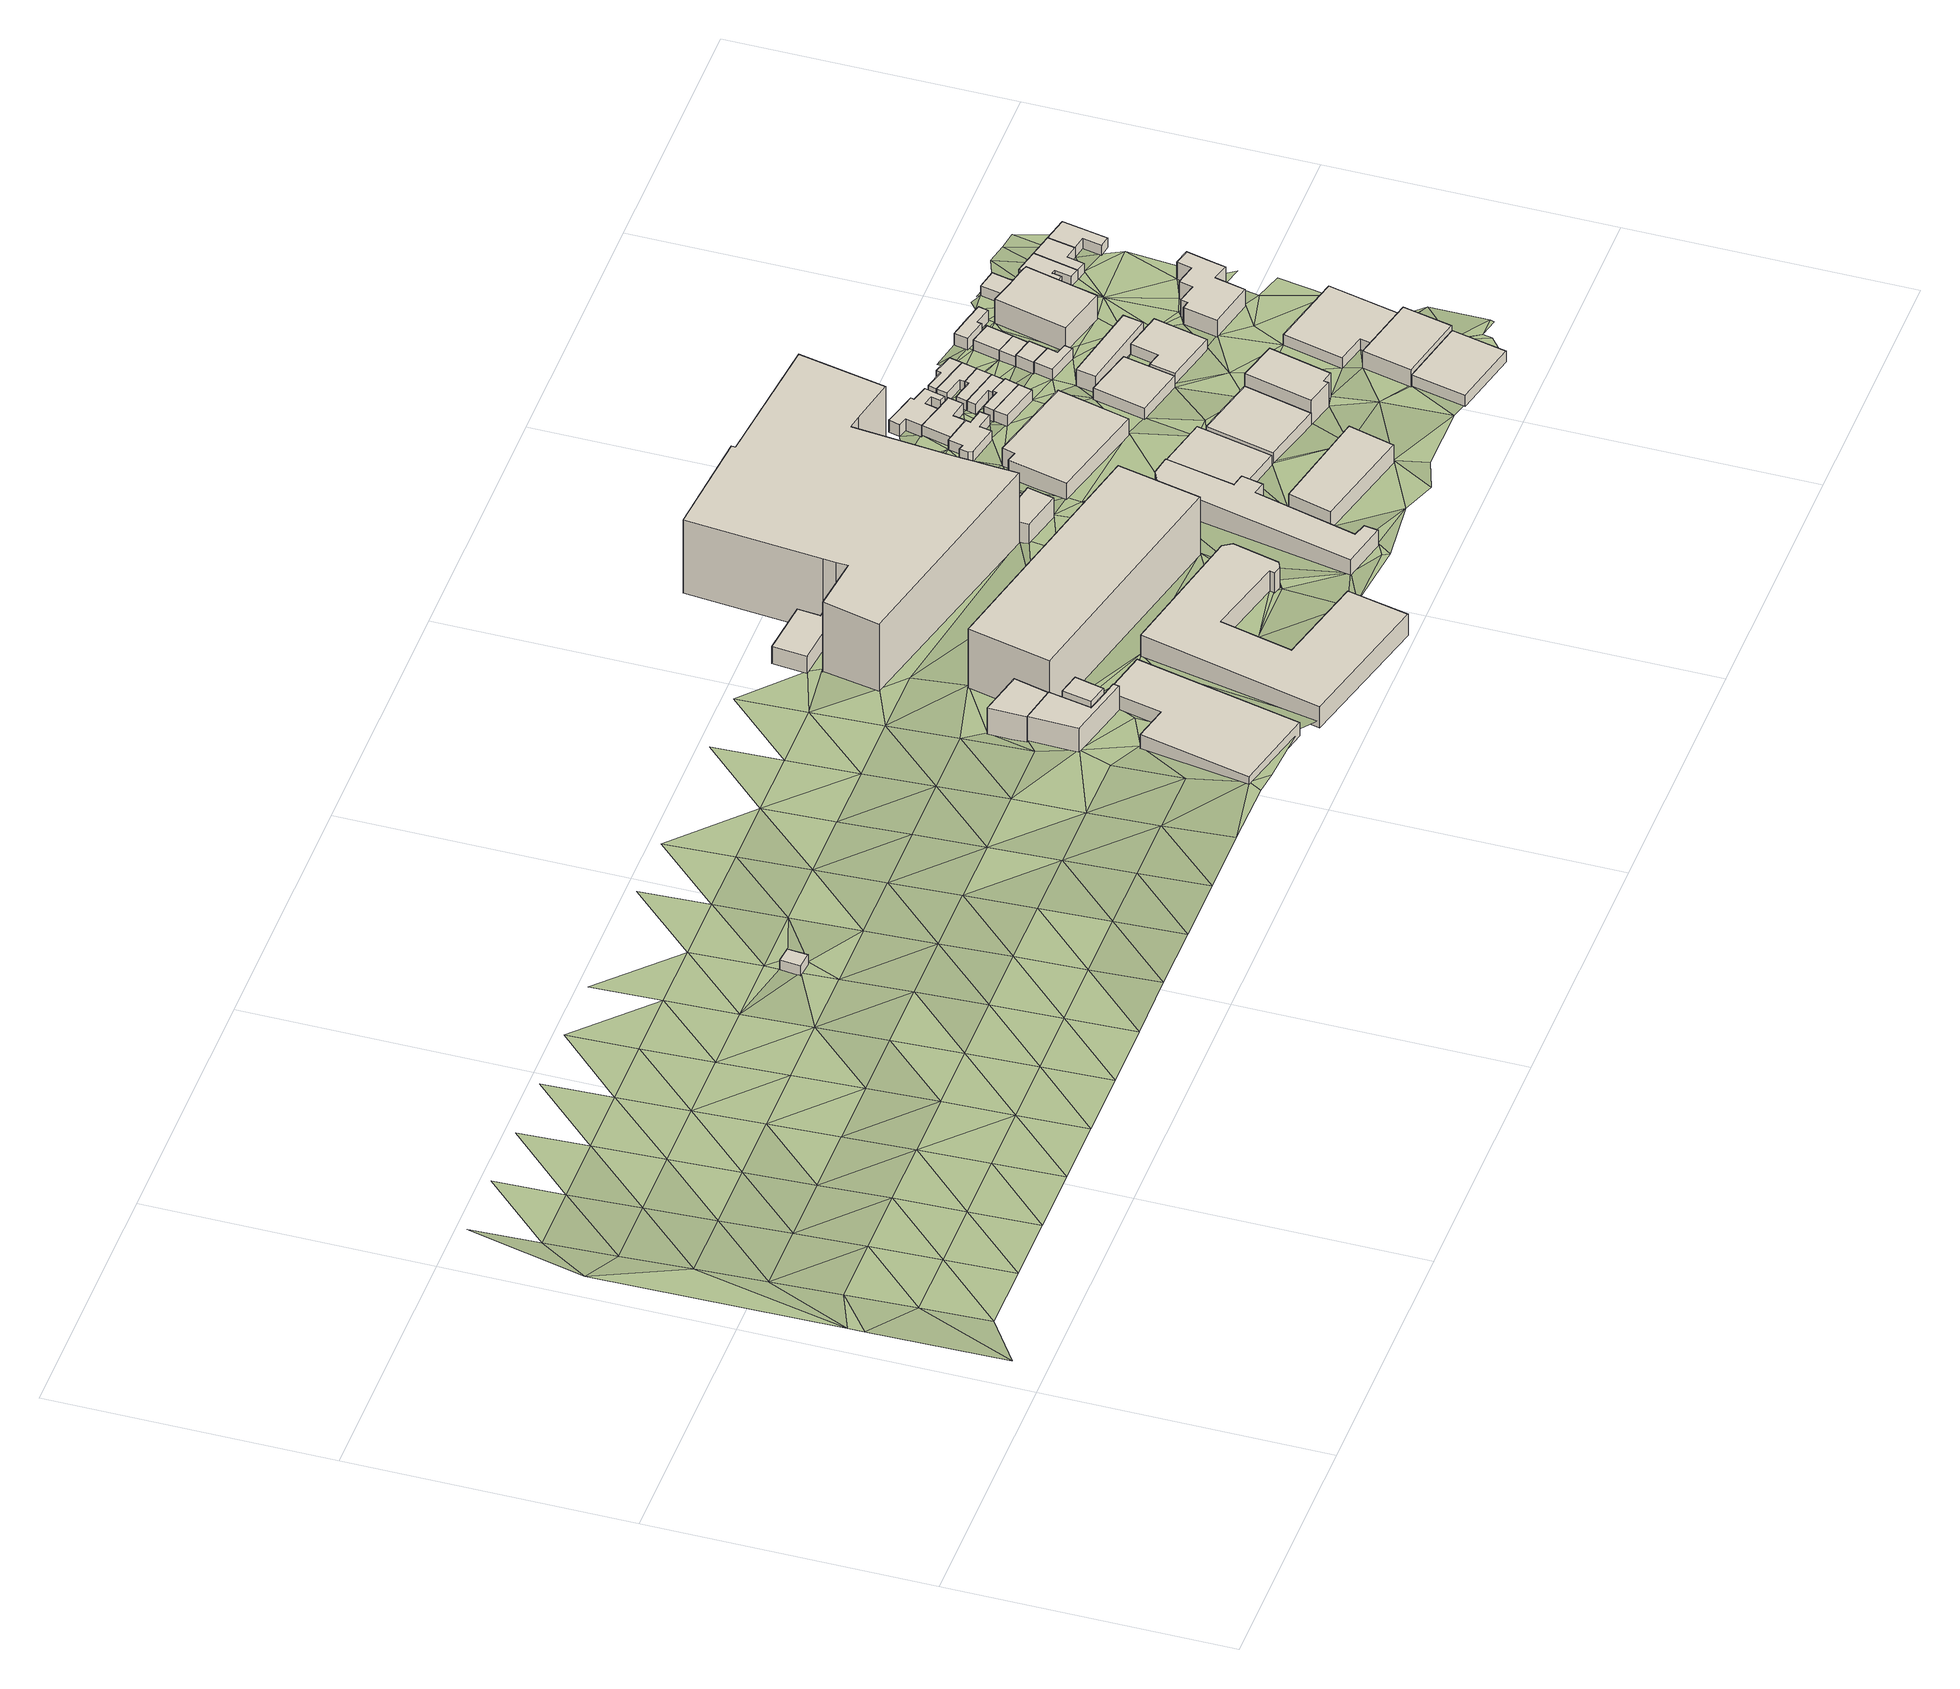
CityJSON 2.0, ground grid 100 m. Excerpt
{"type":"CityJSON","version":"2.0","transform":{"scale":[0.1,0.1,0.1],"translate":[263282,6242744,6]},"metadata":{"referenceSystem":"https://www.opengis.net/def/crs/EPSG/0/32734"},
"CityObjects":{
"building1":{"type":"Building","attributes":{"building":"toilets","building:levels":"1","footprint":{"type":"Polygon"},"plus_code":"C7XHXFX9+XFV","ground_height":11.48,"building_height":4.1,"roof_height":15.58},"geometry":[{"type":"Solid","lod":"1","boundaries":[[[[0,1,2,3]],[[1,4,5,2]],[[4,6,7,5]],[[6,0,3,7]],[[3,2,5,7]],[[6,4,1,0]]]]}]},
"building2":{"type":"Building","attributes":{"building":"industrial","building:levels":"1","footprint":{"type":"Polygon"},"plus_code":"CJXRXJXX+X5R","ground_height":14.66,"building_height":4.1,"roof_height":18.76},"geometry":[{"type":"Solid","lod":"1","boundaries":[[[[8,9,10,11]],[[9,12,13,10]],[[12,14,15,13]],[[14,16,17,15]],[[16,18,19,17]],[[18,20,21,19]],[[20,22,23,21]],[[22,8,11,23]],[[11,10,13,15,17,19,21,23]],[[22,20,18,16,14,12,9,8]]]]}]},
"building3":{"type":"Building","attributes":{"building":"office","building:levels":"3","footprint":{"type":"Polygon"},"plus_code":"CJX5XWXC+XCX","ground_height":13.22,"building_height":9.7,"roof_height":22.92},"geometry":[{"type":"Solid","lod":"1","boundaries":[[[[24,25,26,27,28,29]],[[25,30,31,32,27,26]],[[30,33,34,35,32,31]],[[33,36,37,35,34]],[[36,38,39,37]],[[38,40,41,39]],[[40,42,43,41]],[[42,24,29,28,43]],[[28,27,32,35,37,39,41,43]],[[42,40,38,36,33,30,25,24]]]]}]},
"building4":{"type":"Building","attributes":{"building":"office","building:levels":"3","footprint":{"type":"Polygon"},"plus_code":"CJX8X6X3+X6R","ground_height":12.86,"building_height":9.7,"roof_height":22.56},"geometry":[{"type":"Solid","lod":"1","boundaries":[[[[44,45,46,47]],[[45,48,49,46]],[[48,50,51,49]],[[50,44,47,51]],[[47,46,49,51]],[[50,48,45,44]]]]}]},
"building5":{"type":"Building","attributes":{"building":"office","building:levels":"4","footprint":{"type":"Polygon"},"plus_code":"CJXMXJX5+X5W","ground_height":12.86,"building_height":12.5,"roof_height":25.36},"geometry":[{"type":"Solid","lod":"1","boundaries":[[[[30,52,53,54,55,32]],[[52,36,37,56,54,53]],[[36,33,57,56,37]],[[33,30,32,55,57]],[[55,54,56,57]],[[33,36,52,30]]]]}]},
"building6":{"type":"Building","attributes":{"address":"21 Barron Street Woodstock Cape Town","building":"retail","building:levels":"2","footprint":{"type":"Polygon"},"plus_code":"CMX5XHX6+X9R","ground_height":8.82,"building_height":6.9,"roof_height":15.72},"geometry":[{"type":"Solid","lod":"1","boundaries":[[[[58,59,60,61]],[[59,62,63,60]],[[62,64,65,63]],[[64,66,67,65]],[[66,68,69,67]],[[68,58,61,69]],[[61,60,63,65,67,69]],[[68,66,64,62,59,58]]]]}]},
"building7":{"type":"Building","attributes":{"address":"Woodstock Cape Town","building":"commercial","building:levels":"2","footprint":{"type":"Polygon"},"plus_code":"CPXFXGX6+XHW","ground_height":14.1,"building_height":6.9,"roof_height":21},"geometry":[{"type":"Solid","lod":"1","boundaries":[[[[70,71,72,73]],[[71,74,75,72]],[[74,76,77,75]],[[76,78,79,77]],[[78,80,81,79]],[[80,82,83,81]],[[82,84,85,83]],[[84,86,87,85]],[[86,88,89,87]],[[88,90,91,89]],[[90,92,93,91]],[[92,70,73,93]],[[73,72,75,77,79,81,83,85,87,89,91,93]],[[92,90,88,86,84,82,80,78,76,74,71,70]]]]}]},
"building8":{"type":"Building","attributes":{"address":"The Iron Works 2 Ravenscraig Road Woodstock 7915 Cape Town","building":"apartments","building:levels":"8","building:flats":"136","footprint":{"type":"Polygon"},"plus_code":"CQX3X7XV+X2W","ground_height":11.67,"building_height":23.7,"roof_height":35.37},"geometry":[{"type":"Solid","lod":"1","boundaries":[[[[94,95,96,97]],[[95,98,99,96]],[[98,100,101,99]],[[100,94,97,101]],[[97,96,99,101]],[[100,98,95,94]]]]}]},
"building9":{"type":"Building","attributes":{"address":"Woodstock Quarter 184 Victoria Road Woodstock Cape Town","building":"apartments","building:levels":"10","building:flats":"452","footprint":{"type":"Polygon"},"plus_code":"CQX9XCXP+XCV","ground_height":8.19,"building_height":29.3,"roof_height":37.49},"geometry":[{"type":"Solid","lod":"1","boundaries":[[[[102,103,61,104,105,60]],[[103,106,107,108,104,61]],[[106,109,110,111,108,107]],[[109,112,113,114,111,110]],[[112,115,116,117,118,114,113]],[[115,119,120,121,118,117,116]],[[119,122,123,124,121,120]],[[122,125,126,127,124,123]],[[125,128,129,130,127,126]],[[128,131,132,133,130,129]],[[131,134,135,136,133,132]],[[134,137,138,136,135]],[[137,139,140,138]],[[139,141,142,140]],[[141,143,144,142]],[[143,145,146,144]],[[145,147,148,146]],[[147,149,150,148]],[[149,151,152,150]],[[151,102,60,105,152]],[[105,104,108,111,114,118,121,124,127,130,133,136,138,140,142,144,146,148,150,152]],[[151,149,147,145,143,141,139,137,134,131,128,125,122,119,115,112,109,106,103,102]]]]}]},
"building10":{"type":"Building","attributes":{"address":"1B Ravenscraig Road Woodstock Cape Town","building":"industrial","building:levels":"2","footprint":{"type":"Polygon"},"plus_code":"CVXVXMXJ+XMV","ground_height":12.66,"building_height":6.9,"roof_height":19.56},"geometry":[{"type":"Solid","lod":"1","boundaries":[[[[153,154,155,156,157]],[[154,158,159,155]],[[158,160,161,159]],[[160,162,163,161]],[[162,164,165,163]],[[164,166,167,165]],[[166,168,169,167]],[[168,170,171,169]],[[170,172,173,174,171]],[[172,175,176,177,174,173]],[[175,153,157,156,177,176]],[[156,155,159,161,163,165,167,169,171,174,177]],[[175,172,170,168,166,164,162,160,158,154,153]]]]}]},
"building11":{"type":"Building","attributes":{"address":"9 Victoria Road Woodstock Cape Town","building":"retail","building:levels":"2","footprint":{"type":"Polygon"},"plus_code":"CVX4XGXH+X4R","ground_height":10.32,"building_height":6.9,"roof_height":17.22},"geometry":[{"type":"Solid","lod":"1","boundaries":[[[[178,179,180,181,182,183]],[[179,184,185,181,180]],[[184,186,187,185]],[[186,188,189,187]],[[188,190,191,189]],[[190,192,193,191]],[[192,178,183,182,193]],[[182,181,185,187,189,191,193]],[[192,190,188,186,184,179,178]]]]}]},
"building12":{"type":"Building","attributes":{"address":"44 Gympie Street Woodstock Cape Town","building":"house","building:levels":"2","footprint":{"type":"Polygon"},"plus_code":"CVX5XCXC+XFV","ground_height":9.34,"building_height":6.9,"roof_height":16.24},"geometry":[{"type":"Solid","lod":"1","boundaries":[[[[194,195,126,196]],[[195,197,123,126]],[[197,198,199,123]],[[198,179,180,199]],[[179,178,183,180]],[[178,194,196,183]],[[196,126,123,199,180,183]],[[178,179,198,197,195,194]]]]}]},
"building13":{"type":"Building","attributes":{"address":"42 Gympie Street Woodstock Cape Town","building":"house","building:levels":"2","footprint":{"type":"Polygon"},"plus_code":"CVX5XCX6+XWR","ground_height":9.34,"building_height":6.9,"roof_height":16.24},"geometry":[{"type":"Solid","lod":"1","boundaries":[[[[200,201,202,203,204,205]],[[201,206,207,203,202]],[[206,208,129,207]],[[208,195,126,129]],[[195,194,196,126]],[[194,200,205,204,196]],[[204,203,207,129,126,196]],[[194,195,208,206,201,200]]]]}]},
"building14":{"type":"Building","attributes":{"address":"40 Gympie Street Woodstock Cape Town","building":"house","building:levels":"2","footprint":{"type":"Polygon"},"plus_code":"CVX8XGX7+X5V","ground_height":8.83,"building_height":6.9,"roof_height":15.73},"geometry":[{"type":"Solid","lod":"1","boundaries":[[[[209,210,211,212]],[[210,213,214,211]],[[213,215,216,214]],[[215,201,202,216]],[[201,200,205,202]],[[200,209,212,205]],[[212,211,214,216,202,205]],[[200,201,215,213,210,209]]]]}]},
"building15":{"type":"Building","attributes":{"address":"38 Gympie Street Woodstock Cape Town","building":"house","building:levels":"2","footprint":{"type":"Polygon"},"plus_code":"CVX7X7XR+X3R","ground_height":9.34,"building_height":6.9,"roof_height":16.24},"geometry":[{"type":"Solid","lod":"1","boundaries":[[[[217,218,211,219,220]],[[218,221,212,222,219,211]],[[221,223,224,222,212]],[[223,225,226,224]],[[225,227,228,226]],[[227,217,220,228]],[[220,219,222,224,226,228]],[[227,225,223,221,218,217]]]]}]},
"building16":{"type":"Building","attributes":{"address":"36 Gympie Street Woodstock Cape Town","building":"house","building:levels":"2","footprint":{"type":"Polygon"},"plus_code":"CVXGX4XJ+XHV","ground_height":8.24,"building_height":6.9,"roof_height":15.14},"geometry":[{"type":"Solid","lod":"1","boundaries":[[[[229,230,231,232]],[[230,233,234,231]],[[233,235,236,234]],[[235,237,238,236]],[[237,239,240,238]],[[239,229,232,240]],[[232,231,234,236,238,240]],[[239,237,235,233,230,229]]]]}]},
"building17":{"type":"Building","attributes":{"address":"34 Gympie Street Woodstock Cape Town","building":"house","building:levels":"2","footprint":{"type":"Polygon"},"plus_code":"CVXCXRX7+XRX","ground_height":8.24,"building_height":6.9,"roof_height":15.14},"geometry":[{"type":"Solid","lod":"1","boundaries":[[[[241,242,243,244]],[[242,245,246,243]],[[245,247,248,246]],[[247,249,250,248]],[[249,230,231,250]],[[230,229,232,231]],[[229,241,244,232]],[[244,243,246,248,250,231,232]],[[229,230,249,247,245,242,241]]]]}]},
"building18":{"type":"Building","attributes":{"building":"industrial","building:levels":"2","footprint":{"type":"Polygon"},"plus_code":"C3XCXPX3+XFW","ground_height":12.1,"building_height":6.9,"roof_height":19},"geometry":[{"type":"Solid","lod":"1","boundaries":[[[[251,252,253,254]],[[252,255,256,253]],[[255,257,258,256]],[[257,251,254,258]],[[254,253,256,258]],[[257,255,252,251]]]]}]},
"building19":{"type":"Building","attributes":{"address":"32 Gympie Street Woodstock Cape Town","building":"house","building:levels":"2","footprint":{"type":"Polygon"},"plus_code":"CVXHXRXX+XGR","ground_height":8.24,"building_height":6.9,"roof_height":15.14},"geometry":[{"type":"Solid","lod":"1","boundaries":[[[[259,260,261,262]],[[260,263,264,261]],[[263,265,266,264]],[[265,267,268,266]],[[267,242,243,268]],[[242,241,244,243]],[[241,259,262,244]],[[262,261,264,266,268,243,244]],[[241,242,267,265,263,260,259]]]]}]},
"building20":{"type":"Building","attributes":{"address":"30 Gympie Street Woodstock Cape Town","building":"house","building:levels":"2","footprint":{"type":"Polygon"},"plus_code":"CVXQX6XW+XFW","ground_height":8.24,"building_height":6.9,"roof_height":15.14},"geometry":[{"type":"Solid","lod":"1","boundaries":[[[[269,270,271,272,273,274]],[[270,275,276,272,271]],[[275,277,278,276]],[[277,279,261,278]],[[279,280,262,261]],[[280,269,274,273,262]],[[273,272,276,278,261,262]],[[280,279,277,275,270,269]]]]}]},
"building21":{"type":"Building","attributes":{"address":"12 Victoria Road Woodstock Cape Town","building":"retail","building:levels":"1","footprint":{"type":"Polygon"},"plus_code":"C3X6XWXJ+X2W","ground_height":10.42,"building_height":4.1,"roof_height":14.52},"geometry":[{"type":"Solid","lod":"1","boundaries":[[[[281,282,176,157]],[[282,283,173,176]],[[283,284,285,173]],[[284,286,287,285]],[[286,288,289,287]],[[288,281,157,289]],[[157,176,173,285,287,289]],[[288,286,284,283,282,281]]]]}]},
"building22":{"type":"Building","attributes":{"address":"11 Victoria Road Woodstock Cape Town","building":"retail","building:levels":"2","footprint":{"type":"Polygon"},"plus_code":"C3X2X2X2+XCW","ground_height":8.97,"building_height":6.9,"roof_height":15.87},"geometry":[{"type":"Solid","lod":"1","boundaries":[[[[290,291,292,293]],[[291,294,295,292]],[[294,296,297,295]],[[296,298,299,297]],[[298,300,301,299]],[[300,290,293,301]],[[293,292,295,297,299,301]],[[300,298,296,294,291,290]]]]}]},
"building23":{"type":"Building","attributes":{"address":"43 Gympie Street Woodstock Cape Town","building":"house","building:levels":"1","footprint":{"type":"Polygon"},"plus_code":"C2XVXQX8+XFV","ground_height":8.06,"building_height":4.1,"roof_height":12.16},"geometry":[{"type":"Solid","lod":"1","boundaries":[[[[302,303,304,305]],[[303,306,307,304]],[[306,308,309,307]],[[308,310,311,309]],[[310,312,313,311]],[[312,314,315,313]],[[314,316,317,315]],[[316,318,319,317]],[[318,320,321,319]],[[320,322,323,321]],[[322,324,325,323]],[[324,302,305,325]],[[305,304,307,309,311,313,315,317,319,321,323,325]],[[324,322,320,318,316,314,312,310,308,306,303,302]]]]}]},
"building24":{"type":"Building","attributes":{"address":"58B Victoria Road Woodstock Cape Town","building":"retail","building:levels":"1","footprint":{"type":"Polygon"},"plus_code":"C4XCXGXC+X2W","ground_height":10.62,"building_height":4.1,"roof_height":14.72},"geometry":[{"type":"Solid","lod":"1","boundaries":[[[[326,327,328,329]],[[327,330,331,328]],[[330,332,333,331]],[[332,326,329,333]],[[329,328,331,333]],[[332,330,327,326]]]]}]},
"building25":{"type":"Building","attributes":{"address":"41 Gympie Street Woodstock Cape Town","building":"house","building:levels":"1","footprint":{"type":"Polygon"},"plus_code":"C3X4XFXH+X3R","ground_height":8.06,"building_height":4.1,"roof_height":12.16},"geometry":[{"type":"Solid","lod":"1","boundaries":[[[[303,302,305,304]],[[302,334,335,305]],[[334,336,337,335]],[[336,338,339,337]],[[338,340,341,339]],[[340,342,343,341]],[[342,303,304,343]],[[304,305,335,337,339,341,343]],[[342,340,338,336,334,302,303]]]]}]},
"building26":{"type":"Building","attributes":{"address":"39 Gympie Street Woodstock Cape Town","building":"house","building:levels":"1","footprint":{"type":"Polygon"},"plus_code":"C3X6XQXC+XGV","ground_height":8.06,"building_height":4.1,"roof_height":12.16},"geometry":[{"type":"Solid","lod":"1","boundaries":[[[[344,345,346,341]],[[345,347,348,346]],[[347,349,350,348]],[[349,351,352,350]],[[351,353,354,352]],[[353,355,356,354]],[[355,357,358,356]],[[357,359,360,361,358]],[[359,362,363,364,361,360]],[[362,365,366,364,363]],[[365,367,368,366]],[[367,369,343,368]],[[369,344,341,343]],[[341,346,348,350,352,354,356,358,361,364,366,368,343]],[[369,367,365,362,359,357,355,353,351,349,347,345,344]]]]}]},
"building27":{"type":"Building","attributes":{"address":"2 Page Street Woodstock Cape Town","building":"house","building:levels":"1","footprint":{"type":"Polygon"},"plus_code":"C3XQXWXJ+X4W","ground_height":8.51,"building_height":4.1,"roof_height":12.61},"geometry":[{"type":"Solid","lod":"1","boundaries":[[[[370,371,372,373]],[[371,374,375,372]],[[374,376,377,375]],[[376,370,373,377]],[[373,372,375,377]],[[376,374,371,370]]]]}]},
"building28":{"type":"Building","attributes":{"address":"4 Page Street Woodstock Cape Town","building":"house","building:levels":"1","footprint":{"type":"Polygon"},"plus_code":"C4X2XFX3+XVV","ground_height":8.51,"building_height":4.1,"roof_height":12.61},"geometry":[{"type":"Solid","lod":"1","boundaries":[[[[378,379,380,381,382,383]],[[379,384,385,381,380]],[[384,386,387,385]],[[386,388,372,387]],[[388,389,373,372]],[[389,378,383,382,373]],[[382,381,385,387,372,373]],[[389,388,386,384,379,378]]]]}]},
"building29":{"type":"Building","attributes":{"address":"6 Page Street Woodstock Cape Town","building":"house","building:levels":"1","footprint":{"type":"Polygon"},"plus_code":"C4X3X3X8+XHR","ground_height":7.85,"building_height":4.1,"roof_height":11.95},"geometry":[{"type":"Solid","lod":"1","boundaries":[[[[390,391,392,393]],[[391,394,395,392]],[[394,396,397,395]],[[396,379,380,397]],[[379,378,383,380]],[[378,390,393,383]],[[393,392,395,397,380,383]],[[378,379,396,394,391,390]]]]}]},
"building30":{"type":"Building","attributes":{"address":"Colonial House 60 Victoria Road Woodstock Cape Town","building":"industrial","building:levels":"3","footprint":{"type":"Polygon"},"plus_code":"C5X8XVXR+XFV","ground_height":10.21,"building_height":9.7,"roof_height":19.91},"geometry":[{"type":"Solid","lod":"1","boundaries":[[[[327,326,329,398,399,328]],[[326,400,401,398,329]],[[400,402,403,401]],[[402,404,405,403]],[[404,406,407,405]],[[406,327,328,399,407]],[[399,398,401,403,405,407]],[[406,404,402,400,326,327]]]]}]},
"building31":{"type":"Building","attributes":{"address":"8 Page Street Woodstock Cape Town","building":"house","building:levels":"1","footprint":{"type":"Polygon"},"plus_code":"C3XXXWXQ+XJR","ground_height":7.85,"building_height":4.1,"roof_height":11.95},"geometry":[{"type":"Solid","lod":"1","boundaries":[[[[408,409,410,411]],[[409,412,413,410]],[[412,414,415,413]],[[414,391,392,415]],[[391,390,393,392]],[[390,408,411,393]],[[411,410,413,415,392,393]],[[390,391,414,412,409,408]]]]}]},
"building32":{"type":"Building","attributes":{"address":"19 Victoria Road Woodstock Cape Town","building":"yes","building:levels":"1","footprint":{"type":"Polygon"},"plus_code":"C4XPXVXX+XRW","ground_height":9.58,"building_height":4.1,"roof_height":13.68},"geometry":[{"type":"Solid","lod":"1","boundaries":[[[[416,417,418,419]],[[417,420,421,418]],[[420,422,423,421]],[[422,416,419,423]],[[419,418,421,423]],[[422,420,417,416]]]]}]},
"building33":{"type":"Building","attributes":{"address":"10 Page Street Woodstock Cape Town","building":"house","building:levels":"1","footprint":{"type":"Polygon"},"plus_code":"C4X5X6XC+XRV","ground_height":7.85,"building_height":4.1,"roof_height":11.95},"geometry":[{"type":"Solid","lod":"1","boundaries":[[[[424,425,426,427]],[[425,428,429,426]],[[428,430,431,429]],[[430,409,410,431]],[[409,408,411,410]],[[408,424,427,411]],[[427,426,429,431,410,411]],[[408,409,430,428,425,424]]]]}]},
"building34":{"type":"Building","attributes":{"address":"12 Page Street Woodstock Cape Town","building":"house","building:levels":"1","footprint":{"type":"Polygon"},"plus_code":"C4X7XQXR+XPW","ground_height":7.85,"building_height":4.1,"roof_height":11.95},"geometry":[{"type":"Solid","lod":"1","boundaries":[[[[432,433,434,435,436,437]],[[433,438,439,435,434]],[[438,440,441,439]],[[440,442,426,441]],[[442,443,427,426]],[[443,432,437,436,427]],[[436,435,439,441,426,427]],[[443,442,440,438,433,432]]]]}]},
"building35":{"type":"Building","attributes":{"building":"industrial","building:levels":"1","footprint":{"type":"Polygon"},"plus_code":"C6XMXJX4+XJW","ground_height":11.39,"building_height":4.1,"roof_height":15.49},"geometry":[{"type":"Solid","lod":"1","boundaries":[[[[444,445,446,447]],[[445,448,449,446]],[[448,450,451,449]],[[450,444,447,451]],[[447,446,449,451]],[[450,448,445,444]]]]}]},
"building36":{"type":"Building","attributes":{"address":"1 Page Street Woodstock Cape Town","building":"house","building:levels":"1","footprint":{"type":"Polygon"},"plus_code":"C4XWXWX7+XCV","ground_height":8.51,"building_height":4.1,"roof_height":12.61},"geometry":[{"type":"Solid","lod":"1","boundaries":[[[[452,453,454,455,456,457]],[[453,458,459,455,454]],[[458,460,461,459]],[[460,462,463,461]],[[462,464,465,463]],[[464,452,457,456,465]],[[456,455,459,461,463,465]],[[464,462,460,458,453,452]]]]}]},
"building37":{"type":"Building","attributes":{"address":"3 Page Street Woodstock Cape Town","building":"house","building:levels":"1","footprint":{"type":"Polygon"},"plus_code":"C5X2XGXG+X7X","ground_height":8.29,"building_height":4.1,"roof_height":12.39},"geometry":[{"type":"Solid","lod":"1","boundaries":[[[[466,467,457,454]],[[467,468,469,470,457]],[[468,471,472,473,470,469]],[[471,466,454,473,472]],[[454,457,470,473]],[[471,468,467,466]]]]}]},
"building38":{"type":"Building","attributes":{"building":"yes","building:levels":"2","footprint":{"type":"Polygon"},"plus_code":"C5X9XQXQ+XXX","ground_height":8.29,"building_height":6.9,"roof_height":15.19},"geometry":[{"type":"Solid","lod":"1","boundaries":[[[[474,475,476,477]],[[475,478,479,476]],[[478,480,481,479]],[[480,474,477,481]],[[477,476,479,481]],[[480,478,475,474]]]]}]},
"building39":{"type":"Building","attributes":{"address":"27 Victoria Road Woodstock Cape Town","building":"yes","building:levels":"1","footprint":{"type":"Polygon"},"plus_code":"C5XPXJX2+XPW","ground_height":9.01,"building_height":4.1,"roof_height":13.11},"geometry":[{"type":"Solid","lod":"1","boundaries":[[[[482,483,484,485]],[[483,486,487,484]],[[486,488,489,487]],[[488,490,491,489]],[[490,492,493,491]],[[492,482,485,493]],[[485,484,487,489,491,493]],[[492,490,488,486,483,482]]]]}]},
"building40":{"type":"Building","attributes":{"address":"5 Page Street Woodstock Cape Town","building":"house","building:levels":"1","footprint":{"type":"Polygon"},"plus_code":"C5X4X4X4+XHW","ground_height":7.59,"building_height":4.1,"roof_height":11.69},"geometry":[{"type":"Solid","lod":"1","boundaries":[[[[471,468,469,472]],[[468,494,495,469]],[[494,496,497,495]],[[496,471,472,497]],[[472,469,495,497]],[[496,494,468,471]]]]}]},
"building41":{"type":"Building","attributes":{"address":"3 Woodlands Road Woodstock Cape Town","building":"office","building:levels":"2","footprint":{"type":"Polygon"},"plus_code":"C6XWX4X6+XXR","ground_height":10.34,"building_height":6.9,"roof_height":17.24},"geometry":[{"type":"Solid","lod":"1","boundaries":[[[[498,499,500,501]],[[499,502,503,500]],[[502,504,505,503]],[[504,498,501,505]],[[501,500,503,505]],[[504,502,499,498]]]]}]},
"building42":{"type":"Building","attributes":{"address":"7 Page Street Woodstock Cape Town","building":"house","building:levels":"1","footprint":{"type":"Polygon"},"plus_code":"C5X5XWXX+X2R","ground_height":7.59,"building_height":4.1,"roof_height":11.69},"geometry":[{"type":"Solid","lod":"1","boundaries":[[[[496,494,495,497]],[[494,506,507,495]],[[506,508,509,507]],[[508,496,497,509]],[[497,495,507,509]],[[508,506,494,496]]]]}]},
"building43":{"type":"Building","attributes":{"address":"Cape Town","building":"yes","building:levels":"1","footprint":{"type":"Polygon"},"plus_code":"C7X4XQX6+XJX","ground_height":9.56,"building_height":4.1,"roof_height":13.66},"geometry":[{"type":"Solid","lod":"1","boundaries":[[[[510,511,512,513]],[[511,514,515,512]],[[514,516,517,515]],[[516,518,519,517]],[[518,520,521,519]],[[520,510,513,521]],[[513,512,515,517,519,521]],[[520,518,516,514,511,510]]]]}]},
"building44":{"type":"Building","attributes":{"address":"9 Page Street Woodstock Cape Town","building":"house","building:levels":"1","footprint":{"type":"Polygon"},"plus_code":"C5XFX6XM+XCX","ground_height":7.59,"building_height":4.1,"roof_height":11.69},"geometry":[{"type":"Solid","lod":"1","boundaries":[[[[522,523,524,525,526,527]],[[523,528,529,525,524]],[[528,530,531,529]],[[530,532,533,531]],[[532,534,535,533]],[[534,536,537,535]],[[536,522,527,526,537]],[[526,525,529,531,533,535,537]],[[536,534,532,530,528,523,522]]]]}]},
"building45":{"type":"Building","attributes":{"address":"1 Hofmeyer Lane Woodstock Cape Town","building":"yes","building:levels":"3","footprint":{"type":"Polygon"},"plus_code":"C6X3XRXW+XPX","ground_height":7.59,"building_height":9.7,"roof_height":17.29},"geometry":[{"type":"Solid","lod":"1","boundaries":[[[[538,539,540,541,542,543]],[[539,544,545,541,540]],[[544,546,547,545]],[[546,548,549,547]],[[548,550,551,549]],[[550,538,543,542,551]],[[542,541,545,547,549,551]],[[550,548,546,544,539,538]]]]}]},
"building46":{"type":"Building","attributes":{"address":"S.A. Maritime School & Transport College 31 Victoria Road Woodstock Cape Town","building":"college","building:levels":"2","footprint":{"type":"Polygon"},"plus_code":"C7X6X3XJ+X3W","ground_height":8.71,"building_height":6.9,"roof_height":15.61},"geometry":[{"type":"Solid","lod":"1","boundaries":[[[[552,553,554,555,556,557]],[[553,558,559,555,554]],[[558,560,561,559]],[[560,562,563,561]],[[562,564,565,563]],[[564,566,567,565]],[[566,568,569,567]],[[568,570,571,569]],[[570,572,573,571]],[[572,574,575,573]],[[574,576,577,575]],[[576,578,579,577]],[[578,552,557,556,579]],[[556,555,559,561,563,565,567,569,571,573,575,577,579]],[[578,576,574,572,570,568,566,564,562,560,558,553,552]]]]}]},
"building47":{"type":"Building","attributes":{"address":"10 Hercules Street Cape Town","building":"house","building:levels":"1","footprint":{"type":"Polygon"},"plus_code":"C6XFXQXP+XMX","ground_height":7.4,"building_height":4.1,"roof_height":11.5},"geometry":[{"type":"Solid","lod":"1","boundaries":[[[[539,538,543,540]],[[538,580,581,543]],[[580,582,583,581]],[[582,539,540,583]],[[540,543,581,583]],[[582,580,538,539]]]]}]},
"building48":{"type":"Building","attributes":{"address":"2 Wright Street Woodstock Cape Town","building":"house","building:levels":"1","footprint":{"type":"Polygon"},"plus_code":"C7X3XXX7+X6W","ground_height":7.4,"building_height":4.1,"roof_height":11.5},"geometry":[{"type":"Solid","lod":"1","boundaries":[[[[584,585,586,587]],[[585,588,589,586]],[[588,590,591,589]],[[590,592,593,591]],[[592,594,595,593]],[[594,596,597,595]],[[596,598,599,597]],[[598,584,587,599]],[[587,586,589,591,593,595,597,599]],[[598,596,594,592,590,588,585,584]]]]}]},
"building49":{"type":"Building","attributes":{"address":"4 Wright Street Woodstock Cape Town","building":"house","building:levels":"1","footprint":{"type":"Polygon"},"plus_code":"C7XGXRXQ+XQX","ground_height":7.36,"building_height":4.1,"roof_height":11.46},"geometry":[{"type":"Solid","lod":"1","boundaries":[[[[585,584,587,586]],[[584,600,601,587]],[[600,602,603,601]],[[602,604,605,603]],[[604,606,607,605]],[[606,585,586,607]],[[586,587,601,603,605,607]],[[606,604,602,600,584,585]]]]}]},
"building50":{"type":"Building","attributes":{"address":"6 Wright Street Woodstock Cape Town","building":"house","building:levels":"1","footprint":{"type":"Polygon"},"plus_code":"C7XXXRXJ+X7W","ground_height":7.36,"building_height":4.1,"roof_height":11.46},"geometry":[{"type":"Solid","lod":"1","boundaries":[[[[606,604,605,607]],[[604,608,609,605]],[[608,610,611,609]],[[610,612,613,611]],[[612,614,615,613]],[[614,606,607,615]],[[607,605,609,611,613,615]],[[614,612,610,608,604,606]]]]}]},
"terrain1":{"type":"TINRelief","geometry":[{"type":"CompositeSurface","lod":"1","boundaries":[[[616,617,618]],[[618,619,616]],[[620,617,621]],[[616,621,617]],[[621,622,620]],[[619,623,616]],[[620,622,624]],[[620,624,625]],[[619,626,623]],[[627,621,616]],[[621,627,622]],[[627,616,623]],[[625,624,628]],[[624,622,629]],[[628,630,625]],[[622,627,631]],[[623,626,632]],[[625,630,633]],[[622,631,629]],[[628,624,634]],[[626,635,632]],[[627,623,636]],[[624,629,634]],[[636,631,627]],[[628,637,630]],[[636,623,632]],[[628,634,637]],[[629,631,638]],[[639,631,636]],[[632,635,640]],[[630,637,641]],[[631,639,638]],[[634,629,642]],[[635,643,640]],[[644,636,632]],[[629,638,642]],[[636,644,639]],[[637,634,645]],[[644,632,640]],[[634,642,645]],[[646,638,639]],[[644,647,639]],[[643,648,640]],[[637,645,649]],[[639,647,646]],[[640,648,644]],[[650,642,638]],[[643,651,648]],[[638,646,650]],[[647,644,652]],[[645,642,653]],[[652,644,648]],[[642,650,653]],[[646,647,654]],[[654,647,652]],[[648,651,655]],[[645,653,656]],[[650,646,657]],[[651,658,655]],[[657,646,654]],[[659,652,648]],[[650,660,653]],[[648,655,659]],[[661,650,657]],[[662,654,652]],[[650,661,660]],[[659,662,652]],[[663,657,654]],[[655,658,664]],[[653,660,665]],[[657,663,661]],[[663,654,662]],[[658,666,664]],[[659,655,667]],[[661,668,660]],[[655,664,667]],[[663,669,661]],[[662,659,670]],[[660,668,665]],[[661,669,668]],[[662,670,663]],[[670,659,667]],[[666,671,664]],[[669,663,672]],[[666,673,671]],[[674,663,670]],[[675,667,664]],[[672,663,674]],[[668,669,676]],[[664,671,675]],[[669,672,0]],[[670,667,677]],[[669,0,678]],[[668,676,679]],[[669,678,676]],[[677,674,670]],[[674,680,672]],[[677,667,675]],[[671,673,681]],[[6,678,0]],[[674,682,680]],[[673,683,681]],[[677,682,674]],[[675,671,684]],[[678,6,685]],[[685,6,680]],[[676,678,686]],[[671,681,684]],[[680,682,685]],[[687,677,675]],[[678,685,686]],[[687,675,684]],[[688,682,677]],[[681,683,689]],[[676,686,690]],[[677,687,688]],[[682,691,685]],[[683,692,689]],[[693,684,681]],[[691,682,688]],[[687,684,693]],[[686,685,694]],[[681,689,693]],[[685,691,694]],[[688,687,695]],[[695,687,693]],[[689,692,696]],[[686,694,697]],[[691,688,698]],[[689,696,693]],[[692,699,696]],[[695,698,688]],[[700,695,693]],[[691,701,694]],[[698,702,691]],[[700,693,696]],[[701,697,694]],[[691,702,701]],[[698,695,703]],[[695,700,704]],[[699,705,696]],[[698,703,702]],[[695,704,703]],[[699,706,705]],[[696,707,700]],[[707,696,705]],[[701,702,708]],[[708,702,703]],[[700,709,704]],[[705,706,710]],[[711,700,707]],[[700,711,709]],[[712,701,708]],[[713,703,704]],[[714,707,705]],[[715,704,709]],[[716,701,712]],[[717,705,710]],[[711,707,714]],[[704,715,713]],[[718,708,703]],[[711,714,709]],[[713,718,703]],[[709,719,715]],[[712,708,720]],[[721,715,719]],[[713,715,721]],[[714,722,709]],[[720,708,718]],[[714,723,722]],[[722,724,709]],[[712,720,725]],[[726,713,721]],[[724,722,723]],[[38,36,727]],[[718,713,726]],[[727,36,52]],[[727,48,38]],[[728,729,730]],[[728,52,729]],[[731,732,717]],[[48,726,721]],[[733,720,718]],[[726,48,727]],[[733,718,734]],[[52,728,20]],[[718,726,734]],[[727,52,735]],[[732,20,717]],[[736,725,720]],[[720,733,737]],[[732,731,735]],[[737,736,720]],[[735,52,20]],[[732,735,20]],[[738,736,737]],[[726,739,734]],[[740,741,742]],[[735,743,727]],[[737,744,738]],[[740,745,741]],[[733,734,746]],[[64,747,748]],[[742,741,749]],[[741,745,750]],[[750,751,741]],[[741,751,749]],[[734,739,746]],[[739,726,100]],[[752,735,92]],[[745,753,754]],[[735,752,743]],[[750,745,754]],[[751,750,755]],[[756,755,750]],[[756,750,754]],[[753,757,754]],[[756,754,90]],[[757,753,758]],[[752,92,743]],[[90,743,92]],[[759,739,760]],[[761,754,757]],[[759,746,739]],[[760,739,100]],[[761,757,758]],[[762,90,754]],[[743,90,762]],[[763,764,765]],[[761,758,766]],[[760,767,759]],[[765,761,766]],[[768,769,770]],[[100,743,771]],[[768,770,772]],[[764,763,773]],[[100,767,760]],[[766,763,765]],[[771,743,762]],[[774,775,776]],[[776,777,774]],[[774,778,775]],[[779,773,763]],[[100,771,762]],[[100,780,767]],[[781,782,783]],[[784,785,782]],[[784,782,781]],[[773,779,786]],[[785,787,782]],[[788,100,762]],[[784,789,785]],[[100,788,780]],[[178,192,194]],[[781,237,784]],[[790,192,767]],[[791,785,792]],[[767,780,790]],[[237,235,784]],[[791,787,785]],[[763,766,793]],[[267,791,792]],[[786,779,794]],[[795,194,192]],[[223,237,781]],[[787,791,796]],[[200,194,795]],[[792,245,267]],[[192,790,795]],[[265,791,267]],[[797,786,794]],[[209,200,795]],[[242,267,245]],[[798,780,788]],[[237,223,239]],[[793,766,799]],[[800,801,270]],[[795,790,802]],[[794,779,803]],[[209,795,802]],[[802,223,209]],[[798,788,153]],[[223,802,239]],[[794,803,797]],[[804,790,780]],[[802,805,239]],[[239,806,229]],[[252,803,779]],[[793,799,807]],[[241,808,259]],[[804,780,798]],[[229,809,241]],[[802,810,805]],[[239,805,811]],[[241,809,808]],[[239,811,806]],[[229,806,809]],[[259,808,306]],[[306,812,259]],[[808,809,306]],[[813,803,252]],[[814,803,813]],[[805,815,811]],[[809,816,306]],[[286,804,798]],[[342,812,306]],[[817,793,807]],[[814,286,803]],[[342,365,812]],[[252,818,813]],[[306,303,342]],[[819,815,805]],[[793,820,252]],[[815,320,318]],[[342,367,365]],[[819,805,291]],[[286,814,821]],[[822,804,286]],[[320,815,819]],[[793,817,820]],[[324,322,302]],[[286,821,822]],[[818,252,823]],[[819,371,320]],[[302,336,334]],[[320,371,322]],[[302,322,336]],[[814,327,821]],[[322,371,824]],[[252,820,823]],[[825,804,822]],[[826,322,824]],[[322,826,336]],[[827,340,828]],[[825,291,804]],[[338,828,340]],[[829,336,826]],[[291,830,819]],[[828,831,827]],[[824,379,826]],[[832,336,829]],[[821,417,822]],[[338,336,832]],[[338,833,828]],[[384,379,824]],[[834,833,338]],[[338,832,834]],[[379,396,826]],[[444,817,835]],[[834,836,833]],[[417,821,327]],[[820,817,444]],[[837,823,838]],[[823,820,838]],[[836,353,833]],[[839,830,291]],[[291,825,839]],[[832,409,834]],[[840,353,836]],[[832,412,409]],[[409,430,834]],[[825,841,839]],[[842,841,825]],[[444,843,820]],[[830,844,845]],[[844,830,839]],[[820,846,838]],[[825,420,842]],[[847,417,327]],[[433,840,848]],[[844,839,841]],[[820,843,846]],[[378,845,849]],[[849,845,844]],[[406,847,327]],[[850,417,847]],[[851,417,850]],[[390,852,408]],[[390,378,853]],[[406,838,854]],[[838,846,854]],[[420,417,851]],[[378,849,853]],[[841,460,844]],[[855,852,390]],[[852,855,408]],[[856,843,444]],[[857,842,420]],[[408,855,424]],[[855,390,853]],[[851,858,420]],[[859,850,847]],[[510,847,406]],[[860,424,508]],[[857,420,858]],[[861,842,857]],[[510,406,854]],[[846,862,854]],[[508,424,855]],[[860,863,864]],[[452,464,462]],[[841,480,460]],[[843,856,865]],[[846,866,862]],[[860,508,863]],[[462,460,867]],[[462,867,452]],[[452,867,468]],[[859,847,868]],[[868,847,510]],[[523,864,863]],[[867,460,869]],[[504,866,846]],[[870,856,871]],[[869,460,480]],[[867,872,468]],[[863,508,873]],[[872,494,468]],[[861,857,483]],[[865,856,874]],[[508,506,873]],[[874,856,870]],[[867,869,875]],[[494,872,506]],[[868,876,859]],[[877,868,510]],[[872,867,878]],[[483,859,876]],[[504,879,866]],[[880,865,874]],[[861,483,480]],[[480,875,869]],[[873,506,878]],[[878,506,872]],[[881,873,882]],[[874,883,880]],[[878,882,873]],[[884,504,865]],[[885,886,887]],[[865,880,884]],[[876,888,483]],[[889,868,877]],[[890,877,510]],[[891,887,886]],[[876,892,888]],[[483,893,480]],[[894,483,888]],[[879,504,884]],[[895,879,896]],[[896,879,884]],[[882,878,897]],[[891,882,898]],[[875,480,893]],[[899,879,895]],[[887,891,898]],[[898,900,887]],[[894,893,483]],[[898,882,897]],[[894,888,901]],[[902,889,877]],[[879,899,890]],[[902,877,890]],[[901,903,894]],[[897,582,898]],[[903,893,894]],[[893,590,875]],[[904,898,582]],[[875,590,550]],[[890,899,905]],[[902,890,905]],[[578,889,902]],[[889,578,906]],[[907,908,582]],[[558,893,903]],[[909,590,893]],[[905,910,902]],[[580,907,582]],[[590,911,550]],[[592,590,909]],[[903,560,558]],[[550,588,538]],[[912,909,893]],[[913,907,580]],[[538,588,580]],[[590,588,911]],[[588,550,911]],[[596,592,909]],[[912,893,914]],[[594,592,596]],[[913,580,915]],[[580,588,915]],[[916,552,578]],[[917,893,558]],[[917,914,893]],[[918,915,588]],[[918,588,585]],[[558,553,917]],[[914,604,602]],[[604,914,919]],[[914,917,919]],[[918,585,920]],[[919,608,604]],[[606,920,585]],[[920,606,921]],[[921,606,922]]]}]}
},
"vertices":[
[1669,1398,55],[1661,1325,55],[1661,1325,96],[1669,1398,96],[1721,1319,55],[1721,1319,96],[1728,1392,55],[1728,1392,96],
[3200,783,71],[3195,761,71],[3195,761,128],[3200,783,128],[3161,611,71],[3161,611,128],[3035,640,71],[3035,640,128],[2944,247,71],[2944,247,128],[3248,177,71],[3248,177,128],[3384,763,71],[3384,763,128],[3205,804,71],[3205,804,128],
[3195,761,69],[3200,783,69],[3200,783,166],[3200,783,169],[3195,761,169],[3195,761,166],[3141,795,69],[3141,795,128],[3141,795,169],[3068,813,69],[3068,813,128],[3068,813,169],[3089,917,69],[3089,917,169],[3099,965,69],[3099,965,169],[2964,993,69],[2964,993,169],[2958,818,69],[2958,818,169],
[2964,993,58],[3099,965,58],[3099,965,166],[2964,993,166],[3131,1090,58],[3131,1090,166],[2968,1128,58],[2968,1128,166],
[3166,899,69],[3166,899,169],[3166,899,194],[3141,795,194],[3089,917,194],[3068,813,194],
[3331,1751,26],[3335,1793,26],[3335,1793,97],[3331,1751,97],[3313,1795,26],[3313,1795,97],[3321,1875,26],[3321,1875,97],[3121,1895,26],[3121,1895,97],[3108,1773,26],[3108,1773,97],
[3476,781,62],[3316,132,62],[3316,132,150],[3476,781,150],[3834,6,62],[3834,6,150],[3884,223,62],[3884,223,150],[3553,303,62],[3553,303,150],[3616,559,62],[3616,559,150],[3900,489,62],[3900,489,150],[3896,470,62],[3896,470,150],[3924,463,62],[3924,463,150],[3950,475,62],[3950,475,150],[3992,640,62],[3992,640,150],[3972,672,62],[3972,672,150],
[3174,1258,48],[3103,963,48],[3103,963,294],[3174,1258,294],[4015,758,48],[4015,758,294],[4082,1053,48],[4082,1053,294],
[3335,1793,10],[3331,1751,10],[3331,1751,315],[3335,1793,315],[3328,1708,10],[3328,1708,84],[3328,1708,315],[3133,1729,10],[3133,1729,84],[3133,1729,315],[3084,1526,10],[3084,1526,102],[3084,1526,315],[3927,1332,10],[3927,1332,97],[3927,1332,102],[3927,1332,315],[3931,1390,10],[3931,1390,97],[3931,1390,315],[3932,1410,10],[3932,1410,102],[3932,1410,315],[3935,1448,10],[3935,1448,102],[3935,1448,315],[3938,1481,10],[3938,1481,102],[3938,1481,315],[3940,1519,10],[3940,1519,112],[3940,1519,315],[3943,1555,10],[3943,1555,112],[3943,1555,315],[3947,1595,10],[3947,1595,315],[3978,1909,10],[3978,1909,315],[4026,1901,10],[4026,1901,315],[4199,1865,10],[4199,1865,315],[4265,2177,10],[4265,2177,315],[3771,2227,10],[3771,2227,315],[3772,2241,10],[3772,2241,315],[3380,2275,10],[3380,2275,315],
[4337,977,44],[4268,989,44],[4268,989,136],[4337,977,136],[4337,977,85],[4216,965,44],[4216,965,136],[4047,266,44],[4047,266,136],[4212,228,44],[4212,228,136],[4220,277,44],[4220,277,136],[4171,292,44],[4171,292,136],[4268,656,44],[4268,656,136],[4314,645,44],[4314,645,136],[4332,722,44],[4332,722,85],[4332,722,136],[4284,732,44],[4284,732,85],[4284,732,136],
[4073,1363,28],[3955,1385,28],[3955,1385,102],[3955,1385,112],[4073,1363,112],[4073,1363,102],[3931,1390,28],[3931,1390,112],[3927,1332,28],[3927,1332,112],[3924,1298,28],[3924,1298,112],[4072,1264,28],[4072,1264,112],[4095,1358,28],[4095,1358,112],
[4082,1410,28],[3935,1448,28],[4082,1410,102],[3932,1410,28],[3960,1405,28],[3960,1405,102],
[4094,1458,28],[3983,1490,28],[3983,1490,97],[3983,1490,102],[4094,1458,102],[4094,1458,97],[3978,1473,28],[3978,1473,102],[3938,1481,28],
[4109,1514,28],[3943,1555,28],[3943,1555,97],[4109,1514,97],[3940,1519,28],[3940,1519,97],[3987,1509,28],[3987,1509,97],
[3947,1595,22],[3943,1555,22],[3943,1555,102],[3947,1595,102],[4109,1514,22],[4109,1514,102],[4124,1581,22],[4124,1581,102],[4006,1603,22],[4006,1603,102],[4001,1585,22],[4001,1585,102],
[4146,1647,22],[4002,1681,22],[4002,1681,91],[4146,1647,91],[3993,1646,22],[3993,1646,91],[4042,1635,22],[4042,1635,91],[4037,1614,22],[4037,1614,91],[4133,1591,22],[4133,1591,91],
[4156,1696,22],[4063,1718,22],[4063,1718,91],[4156,1696,91],[4060,1706,22],[4060,1706,91],[3990,1723,22],[3990,1723,91],[3980,1684,22],[3980,1684,91],
[4631,312,54],[4676,476,54],[4676,476,130],[4631,312,130],[4300,555,54],[4300,555,130],[4258,401,54],[4258,401,130],
[4173,1754,22],[4002,1793,22],[4002,1793,91],[4173,1754,91],[3994,1756,22],[3994,1756,91],[4047,1743,22],[4047,1743,91],[4043,1722,22],[4043,1722,91],
[4184,1804,15],[4068,1831,15],[4068,1831,84],[4068,1831,91],[4184,1804,91],[4184,1804,84],[4064,1816,15],[4064,1816,91],[4010,1828,15],[4010,1828,91],[4002,1793,15],[4173,1754,15],
[4337,977,42],[4284,732,42],[4332,722,42],[4514,681,42],[4514,681,85],[4576,950,42],[4576,950,85],[4342,1004,42],[4342,1004,85],
[4529,1162,25],[4593,1418,25],[4593,1418,99],[4529,1162,99],[4268,1499,25],[4268,1499,99],[4256,1454,25],[4256,1454,99],[4220,1463,25],[4220,1463,99],[4167,1252,25],[4167,1252,99],
[4404,1665,21],[4311,1685,21],[4311,1685,62],[4404,1665,62],[4296,1688,21],[4296,1688,62],[4284,1636,21],[4284,1636,62],[4263,1641,21],[4263,1641,62],[4257,1611,21],[4257,1611,62],[4266,1595,21],[4266,1595,62],[4380,1571,21],[4380,1571,62],[4389,1613,21],[4389,1613,62],[4451,1600,21],[4451,1600,62],[4458,1636,21],[4458,1636,62],[4400,1648,21],[4400,1648,62],
[4747,625,38],[4808,866,38],[4808,866,87],[4747,625,87],[4581,921,38],[4581,921,87],[4524,680,38],[4524,680,87],
[4413,1710,21],[4413,1710,62],[4480,1698,21],[4480,1698,62],[4492,1752,21],[4492,1752,62],[4431,1766,21],[4431,1766,62],[4337,1790,21],[4337,1790,62],
[4431,1766,13],[4443,1813,13],[4443,1813,62],[4478,1804,13],[4478,1804,62],[4470,1772,13],[4470,1772,62],[4495,1765,13],[4495,1765,62],[4513,1837,13],[4513,1837,62],[4452,1852,13],[4452,1852,62],[4455,1865,13],[4455,1865,62],[4342,1894,13],[4342,1894,54],[4342,1894,62],[4329,1897,13],[4329,1897,54],[4329,1897,62],[4318,1857,13],[4318,1857,62],[4352,1849,13],[4352,1849,62],[4337,1790,13],
[4618,1558,21],[4473,1595,21],[4473,1595,66],[4618,1558,66],[4461,1546,21],[4461,1546,66],[4605,1509,21],[4605,1509,66],
[4633,1608,18],[4563,1627,18],[4563,1627,59],[4563,1627,66],[4633,1608,66],[4633,1608,59],[4559,1612,18],[4559,1612,66],[4484,1631,18],[4484,1631,66],[4473,1595,18],[4618,1558,18],
[4647,1657,18],[4499,1692,18],[4499,1692,59],[4647,1657,59],[4491,1660,18],[4491,1660,59],[4568,1643,18],[4568,1643,59],
[4747,625,139],[4808,866,139],[4848,599,38],[4848,599,139],[4852,617,38],[4852,617,139],[4894,607,38],[4894,607,139],[4951,830,38],[4951,830,139],
[4660,1711,18],[4586,1728,18],[4586,1728,59],[4660,1711,59],[4583,1713,18],[4583,1713,59],[4508,1731,18],[4508,1731,59],
[4618,1138,30],[4798,1096,30],[4798,1096,77],[4618,1138,77],[4839,1280,30],[4839,1280,77],[4662,1324,30],[4662,1324,77],
[4673,1764,18],[4524,1802,18],[4524,1802,59],[4673,1764,59],[4516,1763,18],[4516,1763,59],[4590,1746,18],[4590,1746,59],
[4683,1809,11],[4610,1830,11],[4610,1830,52],[4610,1830,59],[4683,1809,59],[4683,1809,52],[4605,1813,11],[4605,1813,59],[4533,1832,11],[4533,1832,59],[4524,1802,11],[4673,1764,11],
[5015,377,49],[4971,184,49],[4971,184,95],[5015,377,95],[5218,128,49],[5218,128,95],[5262,322,49],[5262,322,95],
[4816,1525,23],[4737,1546,23],[4737,1546,64],[4737,1546,66],[4816,1525,66],[4816,1525,64],[4720,1480,23],[4720,1480,66],[4838,1450,23],[4838,1450,66],[4845,1479,23],[4845,1479,66],[4806,1489,23],[4806,1489,66],
[4737,1546,16],[4816,1525,16],[4833,1593,16],[4833,1593,57],[4833,1593,64],[4754,1612,16],[4754,1612,57],[4754,1612,64],
[4716,1398,23],[4701,1328,23],[4701,1328,92],[4716,1398,92],[5000,1267,23],[5000,1267,92],[5014,1338,23],[5014,1338,92],
[5007,1056,27],[5052,1247,27],[5052,1247,71],[5007,1056,71],[4911,1280,27],[4911,1280,71],[4887,1180,27],[4887,1180,71],[4837,1192,27],[4837,1192,71],[4816,1101,27],[4816,1101,71],
[4849,1652,16],[4849,1652,57],[4767,1672,16],[4767,1672,57],
[5058,555,42],[5018,380,42],[5018,380,112],[5058,555,112],[5264,324,42],[5264,324,112],[5304,499,42],[5304,499,112],
[4872,1746,16],[4872,1746,57],[4790,1766,16],[4790,1766,57],
[5097,831,33],[5045,619,33],[5045,619,77],[5097,831,77],[5151,593,33],[5151,593,77],[5141,541,33],[5141,541,77],[5307,505,33],[5307,505,77],[5369,768,33],[5369,768,77],
[4887,1815,9],[4803,1833,9],[4803,1833,50],[4803,1833,57],[4887,1815,57],[4887,1815,50],[4793,1785,9],[4793,1785,57],[4875,1765,9],[4875,1765,57],[4879,1781,9],[4879,1781,57],[4944,1766,9],[4944,1766,57],[4952,1800,9],[4952,1800,57],
[5102,1704,14],[5030,1719,14],[5030,1719,55],[5030,1719,113],[5102,1704,113],[5102,1704,55],[4940,1742,14],[4940,1742,113],[4875,1484,14],[4875,1484,113],[5057,1438,14],[5057,1438,113],[5122,1697,14],[5122,1697,113],
[5349,1165,26],[5368,1241,26],[5368,1241,95],[5368,1241,96],[5349,1165,96],[5349,1165,95],[5309,1255,26],[5309,1255,96],[5296,1202,26],[5296,1202,96],[5220,1219,26],[5220,1219,96],[5209,1170,26],[5209,1170,96],[5137,1187,26],[5137,1187,96],[5132,1161,26],[5132,1161,96],[5105,1167,26],[5105,1167,96],[5077,1046,26],[5077,1046,96],[5249,1007,26],[5249,1007,96],[5274,1116,26],[5274,1116,96],[5335,1101,26],[5335,1101,96],
[5126,1811,14],[5126,1811,55],[5053,1826,14],[5053,1826,55],
[5221,1557,14],[5257,1716,14],[5257,1716,55],[5221,1557,55],[5166,1736,14],[5166,1736,55],[5138,1603,14],[5138,1603,55],[5176,1595,14],[5176,1595,55],[5183,1629,14],[5183,1629,55],[5197,1626,14],[5197,1626,55],[5184,1566,14],[5184,1566,55],
[5259,1548,14],[5259,1548,55],[5273,1609,14],[5273,1609,55],[5323,1599,14],[5323,1599,55],[5343,1697,14],[5343,1697,55],
[5373,1589,14],[5373,1589,55],[5359,1522,14],[5359,1522,55],[5401,1516,14],[5401,1516,55],[5433,1677,14],[5433,1677,55],
[176,450,101],[23,580,91],[8,84,112],[176,200,111],[24,638,91],[176,700,91],[176,950,79],[425,450,100],[176,1200,67],[48,1520,56],[425,200,110],[425,700,91],[176,1450,55],[425,1200,66],[176,1705,43],[425,950,79],[674,450,100],[176,1955,34],[425,1450,54],[674,200,109],[674,700,91],[425,1705,42],[674,1200,66],[674,950,79],[923,450,99],[425,1955,34],[674,1450,55],[923,200,109],[923,700,91],[674,1705,44],[923,1200,68],[923,950,79],[1172,450,99],[674,1955,34],[923,1450,57],[1172,200,107],[1172,700,91],[923,1705,46],[1172,950,79],[1421,450,99],[923,1955,36],[1172,1200,68],[1421,200,108],[1421,700,90],[1172,1705,47],[1172,1450,57],[1421,950,79],[1421,1200,66],[1670,450,100],[1172,1955,38],[1670,200,109],[1670,700,91],[1421,1705,47],[1421,1450,55],[1670,950,78],[1919,450,101],[1661,1325,66],[1919,200,113],[1670,1200,66],[1919,700,90],[1670,1705,45],[1919,950,78],[1670,1450,55],[1421,1955,38],[1721,1319,66],[2168,450,101],[1919,1200,66],[2168,200,113],[2168,700,90],[1919,1450,55],[1919,1705,43],[2168,950,78],[2168,1200,65],[2418,450,99],[1919,1955,32],[2168,1450,53],[2418,200,113],[2418,700,87],[2168,1705,41],[2418,950,76],[2667,450,96],[2168,1955,30],[2418,1200,64],[2667,200,112],[2667,700,84],[2418,1705,40],[2418,1450,51],[2667,1200,63],[2667,950,76],[2944,247,107],[2916,200,107],[2916,450,91],[2667,1450,50],[2958,818,80],[2999,190,107],[2916,700,80],[2667,1705,39],[2916,1200,61],[3035,640,80],[2916,950,72],[2667,1955,29],[3248,177,101],[2916,1450,48],[2964,993,72],[2916,1705,37],[2968,1128,61],[3165,700,77],[3161,611,77],[3195,761,77],[2916,1955,29],[3174,1258,58],[3103,963,69],[3205,804,77],[3141,795,77],[3200,783,77],[3316,132,95],[3414,700,71],[3084,1526,46],[3165,1450,46],[3476,781,71],[3108,1773,36],[3133,1729,36],[3331,1751,33],[3663,1200,49],[3553,303,90],[3663,450,75],[3616,559,75],[4015,758,62],[3328,1708,33],[3884,223,88],[3927,1332,33],[3313,1795,33],[3335,1793,33],[3900,489,76],[3912,450,76],[3896,470,76],[3912,700,61],[3912,200,88],[4047,266,81],[3924,463,76],[3950,475,76],[4161,200,81],[4175,176,81],[3924,1298,43],[3912,1200,43],[4212,228,81],[4216,965,48],[4258,401,67],[4171,292,81],[4220,277,81],[4410,200,73],[4072,1264,41],[3960,1405,33],[3932,1410,33],[3931,1390,33],[4161,950,48],[3955,1385,33],[4268,656,55],[3983,1490,33],[3940,1519,33],[3938,1481,33],[3978,1473,33],[3987,1509,33],[4300,555,61],[4161,1200,41],[4006,1603,25],[3947,1595,25],[4001,1585,25],[3993,1646,25],[3980,1684,25],[4314,645,51],[3978,1909,18],[4268,989,48],[4002,1681,25],[4167,1252,41],[3994,1756,25],[3990,1723,25],[4631,312,65],[4410,700,51],[4161,1450,28],[4002,1793,25],[4332,722,51],[4342,1004,44],[4534,156,73],[4010,1828,18],[4064,1816,22],[4220,1463,28],[4514,681,51],[4529,1162,39],[4268,1499,28],[4257,1611,22],[4659,200,65],[4161,1705,22],[4263,1641,22],[4256,1454,28],[4266,1595,22],[4184,1804,22],[4524,680,51],[4581,921,42],[4380,1571,30],[4284,1636,22],[4908,200,58],[4747,625,46],[4461,1546,30],[4908,450,49],[4659,950,42],[4618,1138,36],[4848,599,42],[4484,1631,21],[4662,1324,36],[4491,1660,21],[4443,1813,21],[4470,1772,21],[4499,1692,21],[4605,1509,25],[4478,1804,21],[4508,1731,21],[4495,1765,21],[4516,1763,21],[4971,184,58],[4524,1802,21],[4852,617,42],[4894,607,42],[4659,1450,25],[4533,1832,13],[4716,1398,25],[4701,1328,25],[5018,380,49],[4720,1480,25],[4618,1558,25],[5058,555,43],[4908,950,38],[4605,1813,18],[4737,1546,25],[4816,1101,30],[4837,1192,30],[4659,1705,18],[4754,1612,18],[5045,619,36],[4767,1672,18],[5262,322,54],[4911,1280,30],[4887,1180,30],[5007,1056,38],[4683,1809,18],[5000,1267,30],[5151,593,36],[4793,1785,16],[4693,1854,11],[5264,324,54],[5141,541,43],[4875,1484,23],[5077,1046,33],[4908,1450,23],[5312,205,53],[5218,128,54],[4908,1705,16],[4875,1765,16],[5320,239,53],[5057,1438,20],[5105,1167,27],[5157,950,33],[4940,1742,16],[5307,505,42],[5394,238,53],[4879,1781,16],[4944,1766,16],[5390,223,53],[5406,450,42],[4889,1825,16],[4887,1815,16],[4953,1812,16],[5137,1187,27],[5249,1007,33],[5369,768,35],[4952,1800,16],[5132,1161,27],[5157,1450,20],[5157,1200,27],[5334,607,35],[5319,543,42],[5030,1719,16],[4981,1819,16],[5342,645,35],[4955,1824,16],[5209,1170,27],[5307,980,32],[5220,1219,27],[5017,1846,9],[5372,772,35],[5274,1116,27],[5086,1832,8],[5052,1838,8],[5184,1566,20],[5406,950,32],[5157,1705,14],[5221,1557,20],[5109,1825,14],[5259,1548,20],[5146,1817,14],[5405,1084,26],[5394,1454,19],[5234,1851,8],[5359,1522,19],[5309,1836,8],[5370,1823,14],[5406,1705,14]
]}
